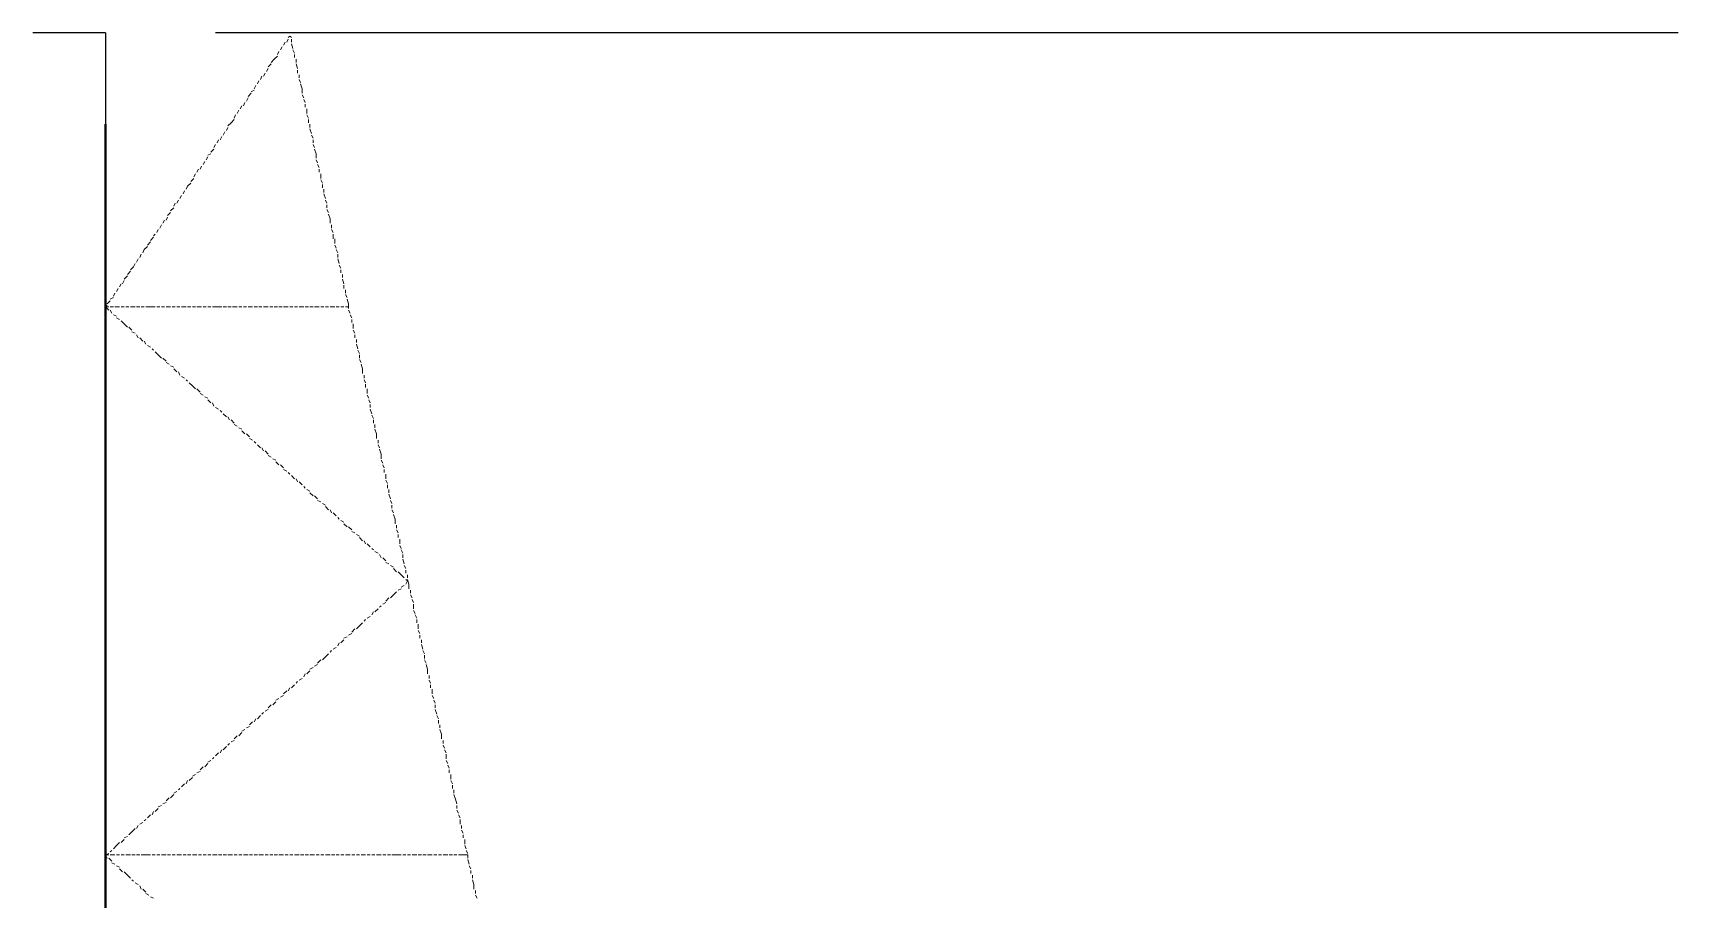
# Model space of a CAD drawing. Extents: x 8 to 21351, y 0 to 420.
# Drawn here: x 15871.01 to 15893.51, y 251.47 to 263.31 of the extents above; entities that cross this region are included whole.
import ezdxf

# ---------------------------------------------------------------- set-up
doc = ezdxf.new("R2010")
doc.units = 0

msp = doc.modelspace()

# ---------------------------------------------------------------- linework, layer by layer
at = {"lineweight": 25}
for p, q in [((15872.002, 263.313), (15871.007, 263.313)), ((15872.002, 263.313), (15872.002, 249.915)), ((15893.508, 263.313), (15873.505, 263.313))]:
    msp.add_line(p, q, dxfattribs=at)
at = {"color": 7, "lineweight": 5}
for p, q in [((15874.521, 263.271), (15874.5, 263.25)), ((15874.542, 263.25), (15874.521, 263.271)), ((15874.373, 263.059), (15874.352, 263.017)), ((15874.415, 263.123), (15874.394, 263.08)), ((15874.458, 263.186), (15874.436, 263.144)), ((15874.5, 263.229), (15874.479, 263.186)), ((15874.542, 263.186), (15874.542, 263.229)), ((15874.563, 263.102), (15874.542, 263.165)), ((15874.585, 263.038), (15874.563, 263.08)), ((15874.225, 262.827), (15874.204, 262.784)), ((15874.267, 262.89), (15874.225, 262.848)), ((15874.309, 262.954), (15874.267, 262.911)), ((15874.352, 262.996), (15874.309, 262.954)), ((15874.585, 262.975), (15874.585, 263.017)), ((15874.606, 262.911), (15874.606, 262.954)), ((15874.627, 262.827), (15874.606, 262.89)), ((15874.627, 262.763), (15874.627, 262.805)), ((15874.055, 262.594), (15874.034, 262.551)), ((15874.098, 262.657), (15874.077, 262.615)), ((15874.14, 262.721), (15874.119, 262.678)), ((15874.182, 262.763), (15874.161, 262.721)), ((15874.648, 262.699), (15874.648, 262.742)), ((15874.669, 262.636), (15874.648, 262.678)), ((15874.69, 262.551), (15874.669, 262.615)), ((15873.907, 262.361), (15873.886, 262.318)), ((15873.95, 262.424), (15873.928, 262.382)), ((15873.992, 262.488), (15873.95, 262.445)), ((15874.034, 262.53), (15873.992, 262.509)), ((15874.69, 262.488), (15874.69, 262.551)), ((15874.712, 262.424), (15874.69, 262.467)), ((15874.733, 262.361), (15874.712, 262.403)), ((15873.759, 262.128), (15873.717, 262.086)), ((15873.78, 262.192), (15873.759, 262.149)), ((15873.823, 262.255), (15873.801, 262.213)), ((15873.865, 262.318), (15873.844, 262.276)), ((15874.733, 262.297), (15874.733, 262.34)), ((15874.754, 262.213), (15874.754, 262.276)), ((15874.775, 262.149), (15874.754, 262.192)), ((15874.775, 262.086), (15874.775, 262.128)), ((15873.632, 261.959), (15873.611, 261.916)), ((15873.674, 262.022), (15873.653, 261.98)), ((15873.717, 262.086), (15873.674, 262.043)), ((15874.796, 262.022), (15874.796, 262.065)), ((15874.817, 261.938), (15874.796, 262.001)), ((15874.839, 261.874), (15874.817, 261.916)), ((15873.484, 261.726), (15873.442, 261.683)), ((15873.505, 261.789), (15873.484, 261.747)), ((15873.547, 261.853), (15873.526, 261.81)), ((15873.59, 261.895), (15873.569, 261.853)), ((15874.839, 261.81), (15874.839, 261.853)), ((15874.86, 261.747), (15874.839, 261.789)), ((15874.881, 261.662), (15874.86, 261.726)), ((15873.315, 261.493), (15873.293, 261.451)), ((15873.357, 261.557), (15873.336, 261.514)), ((15873.399, 261.62), (15873.378, 261.578)), ((15873.442, 261.662), (15873.399, 261.641)), ((15874.881, 261.599), (15874.881, 261.662)), ((15874.902, 261.535), (15874.881, 261.578)), ((15874.923, 261.472), (15874.902, 261.514)), ((15873.166, 261.26), (15873.124, 261.218)), ((15873.209, 261.324), (15873.166, 261.281)), ((15873.23, 261.387), (15873.209, 261.345)), ((15873.272, 261.451), (15873.251, 261.408)), ((15874.923, 261.408), (15874.923, 261.451)), ((15874.944, 261.324), (15874.944, 261.387)), ((15874.966, 261.26), (15874.944, 261.303)), ((15874.966, 261.197), (15874.966, 261.239)), ((15872.997, 261.027), (15872.976, 260.985)), ((15873.039, 261.091), (15873.018, 261.048)), ((15873.082, 261.154), (15873.061, 261.112)), ((15873.124, 261.218), (15873.103, 261.175)), ((15874.987, 261.133), (15874.987, 261.175)), ((15875.008, 261.048), (15874.987, 261.112)), ((15875.029, 260.985), (15875.008, 261.027)), ((15872.849, 260.795), (15872.828, 260.752)), ((15872.891, 260.858), (15872.849, 260.816)), ((15872.934, 260.921), (15872.891, 260.879)), ((15872.955, 260.985), (15872.934, 260.943)), ((15875.029, 260.921), (15875.029, 260.964)), ((15875.05, 260.858), (15875.029, 260.9)), ((15875.071, 260.773), (15875.05, 260.837)), ((15872.68, 260.562), (15872.658, 260.541)), ((15872.722, 260.625), (15872.701, 260.583)), ((15872.764, 260.689), (15872.743, 260.646)), ((15872.807, 260.752), (15872.785, 260.71)), ((15875.071, 260.71), (15875.071, 260.773)), ((15875.093, 260.646), (15875.093, 260.689)), ((15875.114, 260.583), (15875.093, 260.625)), ((15875.114, 260.498), (15875.114, 260.562)), ((15872.531, 260.35), (15872.51, 260.308)), ((15872.574, 260.392), (15872.531, 260.35)), ((15872.616, 260.456), (15872.574, 260.413)), ((15872.658, 260.519), (15872.616, 260.477)), ((15875.135, 260.435), (15875.135, 260.498)), ((15875.156, 260.371), (15875.135, 260.413)), ((15875.177, 260.308), (15875.156, 260.35)), ((15872.383, 260.117), (15872.341, 260.075)), ((15872.404, 260.159), (15872.383, 260.117)), ((15872.447, 260.223), (15872.426, 260.181)), ((15872.489, 260.286), (15872.468, 260.244)), ((15875.177, 260.244), (15875.177, 260.286)), ((15875.198, 260.159), (15875.177, 260.223)), ((15875.22, 260.096), (15875.198, 260.138)), ((15872.214, 259.884), (15872.193, 259.842)), ((15872.256, 259.927), (15872.235, 259.884)), ((15872.299, 259.99), (15872.256, 259.948)), ((15872.341, 260.054), (15872.299, 260.011)), ((15875.22, 260.033), (15875.22, 260.075)), ((15875.241, 259.969), (15875.241, 260.011)), ((15875.262, 259.884), (15875.241, 259.948)), ((15872.108, 259.694), (15872.066, 259.673)), ((15872.129, 259.757), (15872.108, 259.715)), ((15872.172, 259.821), (15872.15, 259.779)), ((15875.262, 259.821), (15875.262, 259.863)), ((15875.283, 259.757), (15875.283, 259.8)), ((15875.304, 259.694), (15875.283, 259.736)), ((15875.325, 259.609), (15875.304, 259.673)), ((15872.023, 259.588), (15872.002, 259.567)), ((15872.002, 259.567), (15872.045, 259.524)), ((15872.002, 259.524), (15872.002, 259.567)), ((15872.002, 259.567), (15872.045, 259.567)), ((15872.002, 259.461), (15872.002, 259.503)), ((15872.002, 259.397), (15872.002, 259.44)), ((15872.066, 259.651), (15872.023, 259.609)), ((15872.066, 259.567), (15872.108, 259.567)), ((15872.066, 259.524), (15872.087, 259.482)), ((15872.108, 259.461), (15872.15, 259.44)), ((15872.129, 259.567), (15872.193, 259.567)), ((15872.214, 259.567), (15872.256, 259.567)), ((15872.277, 259.567), (15872.32, 259.567)), ((15872.341, 259.567), (15872.404, 259.567)), ((15872.426, 259.567), (15872.468, 259.567)), ((15872.489, 259.567), (15872.531, 259.567)), ((15872.553, 259.567), (15872.616, 259.567)), ((15872.616, 259.567), (15872.68, 259.567)), ((15872.701, 259.567), (15872.743, 259.567)), ((15872.764, 259.567), (15872.807, 259.567)), ((15872.828, 259.567), (15872.891, 259.567)), ((15872.912, 259.567), (15872.955, 259.567)), ((15872.976, 259.567), (15873.018, 259.567)), ((15873.039, 259.567), (15873.103, 259.567)), ((15873.124, 259.567), (15873.166, 259.567)), ((15873.188, 259.567), (15873.23, 259.567)), ((15873.251, 259.567), (15873.315, 259.567)), ((15873.336, 259.567), (15873.378, 259.567)), ((15873.399, 259.567), (15873.442, 259.567)), ((15873.463, 259.567), (15873.526, 259.567)), ((15873.526, 259.567), (15873.59, 259.567)), ((15873.611, 259.567), (15873.653, 259.567)), ((15873.674, 259.567), (15873.717, 259.567)), ((15873.738, 259.567), (15873.801, 259.567)), ((15873.823, 259.567), (15873.865, 259.567)), ((15873.886, 259.567), (15873.928, 259.567)), ((15873.95, 259.567), (15874.013, 259.567)), ((15874.034, 259.567), (15874.077, 259.567)), ((15874.098, 259.567), (15874.14, 259.567)), ((15874.161, 259.567), (15874.225, 259.567)), ((15874.246, 259.567), (15874.288, 259.567)), ((15874.309, 259.567), (15874.352, 259.567)), ((15874.373, 259.567), (15874.415, 259.567)), ((15874.436, 259.567), (15874.5, 259.567)), ((15874.521, 259.567), (15874.563, 259.567)), ((15874.585, 259.567), (15874.627, 259.567)), ((15874.648, 259.567), (15874.712, 259.567)), ((15874.733, 259.567), (15874.775, 259.567)), ((15874.796, 259.567), (15874.839, 259.567)), ((15874.86, 259.567), (15874.923, 259.567)), ((15874.944, 259.567), (15874.987, 259.567)), ((15875.008, 259.567), (15875.05, 259.567)), ((15875.071, 259.567), (15875.135, 259.567)), ((15875.156, 259.567), (15875.198, 259.567)), ((15875.22, 259.567), (15875.262, 259.567)), ((15875.283, 259.567), (15875.325, 259.567)), ((15875.325, 259.546), (15875.325, 259.609)), ((15875.347, 259.482), (15875.325, 259.524)), ((15875.368, 259.419), (15875.347, 259.461)), ((15872.002, 259.313), (15872.002, 259.376)), ((15872.002, 259.249), (15872.002, 259.292)), ((15872.002, 259.186), (15872.002, 259.228)), ((15872.15, 259.419), (15872.193, 259.397)), ((15872.214, 259.376), (15872.256, 259.334)), ((15872.256, 259.334), (15872.299, 259.292)), ((15872.32, 259.292), (15872.362, 259.249)), ((15872.362, 259.228), (15872.404, 259.207)), ((15875.368, 259.355), (15875.368, 259.397)), ((15875.389, 259.271), (15875.389, 259.334)), ((15875.41, 259.207), (15875.389, 259.249)), ((15872.002, 259.101), (15872.002, 259.165)), ((15872.002, 259.038), (15872.002, 259.08)), ((15872.002, 258.974), (15872.002, 259.017)), ((15872.426, 259.186), (15872.447, 259.144)), ((15872.468, 259.144), (15872.51, 259.101)), ((15872.531, 259.101), (15872.553, 259.059)), ((15872.574, 259.038), (15872.616, 259.017)), ((15872.637, 258.995), (15872.658, 258.974)), ((15875.41, 259.144), (15875.41, 259.186)), ((15875.431, 259.08), (15875.431, 259.122)), ((15875.452, 258.995), (15875.431, 259.059)), ((15872.002, 258.889), (15872.002, 258.953)), ((15872.002, 258.826), (15872.002, 258.889)), ((15872.002, 258.762), (15872.002, 258.805)), ((15872.68, 258.953), (15872.722, 258.911)), ((15872.722, 258.911), (15872.764, 258.868)), ((15872.785, 258.868), (15872.828, 258.826)), ((15872.828, 258.805), (15872.87, 258.784)), ((15872.891, 258.762), (15872.934, 258.741)), ((15875.474, 258.932), (15875.452, 258.974)), ((15875.474, 258.868), (15875.474, 258.911)), ((15875.495, 258.805), (15875.474, 258.847)), ((15875.516, 258.72), (15875.495, 258.784)), ((15872.002, 258.699), (15872.002, 258.741)), ((15872.002, 258.614), (15872.002, 258.678)), ((15872.002, 258.551), (15872.002, 258.593)), ((15872.002, 258.487), (15872.002, 258.53)), ((15872.934, 258.72), (15872.976, 258.678)), ((15872.997, 258.678), (15873.018, 258.635)), ((15873.039, 258.614), (15873.082, 258.593)), ((15873.103, 258.572), (15873.124, 258.551)), ((15873.145, 258.53), (15873.188, 258.487)), ((15875.516, 258.657), (15875.516, 258.72)), ((15875.537, 258.593), (15875.537, 258.635)), ((15875.558, 258.53), (15875.537, 258.572)), ((15872.002, 258.403), (15872.002, 258.466)), ((15872.002, 258.339), (15872.002, 258.382)), ((15872.002, 258.276), (15872.002, 258.318)), ((15873.188, 258.487), (15873.23, 258.445)), ((15873.251, 258.445), (15873.293, 258.403)), ((15873.293, 258.382), (15873.336, 258.36)), ((15873.357, 258.339), (15873.399, 258.318)), ((15875.558, 258.466), (15875.558, 258.509)), ((15875.579, 258.382), (15875.579, 258.445)), ((15875.601, 258.318), (15875.579, 258.36)), ((15872.002, 258.191), (15872.002, 258.255)), ((15872.002, 258.127), (15872.002, 258.17)), ((15872.002, 258.064), (15872.002, 258.106)), ((15873.399, 258.297), (15873.442, 258.255)), ((15873.463, 258.255), (15873.484, 258.212)), ((15873.505, 258.191), (15873.547, 258.17)), ((15873.569, 258.149), (15873.59, 258.127)), ((15873.611, 258.106), (15873.653, 258.064)), ((15875.622, 258.255), (15875.601, 258.297)), ((15875.622, 258.191), (15875.622, 258.233)), ((15875.643, 258.106), (15875.622, 258.17)), ((15875.664, 258.043), (15875.643, 258.085)), ((15872.002, 257.979), (15872.002, 258.043)), ((15872.002, 257.916), (15872.002, 257.979)), ((15872.002, 257.852), (15872.002, 257.895)), ((15873.674, 258.064), (15873.696, 258.022)), ((15873.717, 258.022), (15873.759, 257.979)), ((15873.759, 257.958), (15873.801, 257.937)), ((15873.823, 257.916), (15873.865, 257.895)), ((15873.865, 257.873), (15873.907, 257.831)), ((15875.664, 257.979), (15875.664, 258.022)), ((15875.685, 257.916), (15875.685, 257.958)), ((15875.706, 257.831), (15875.685, 257.895)), ((15872.002, 257.789), (15872.002, 257.831)), ((15872.002, 257.704), (15872.002, 257.768)), ((15872.002, 257.641), (15872.002, 257.683)), ((15873.928, 257.831), (15873.971, 257.789)), ((15873.971, 257.768), (15874.013, 257.747)), ((15874.034, 257.725), (15874.055, 257.704)), ((15874.077, 257.683), (15874.119, 257.641)), ((15874.14, 257.641), (15874.161, 257.598)), ((15875.706, 257.768), (15875.706, 257.831)), ((15875.728, 257.704), (15875.728, 257.747)), ((15875.749, 257.641), (15875.728, 257.683)), ((15872.002, 257.577), (15872.002, 257.62)), ((15872.002, 257.492), (15872.002, 257.556)), ((15872.002, 257.429), (15872.002, 257.471)), ((15872.002, 257.365), (15872.002, 257.408)), ((15874.182, 257.598), (15874.225, 257.556)), ((15874.225, 257.535), (15874.267, 257.514)), ((15874.288, 257.492), (15874.331, 257.471)), ((15874.331, 257.45), (15874.373, 257.408)), ((15874.394, 257.408), (15874.436, 257.365)), ((15875.77, 257.556), (15875.749, 257.62)), ((15875.77, 257.492), (15875.77, 257.556)), ((15875.791, 257.429), (15875.77, 257.471)), ((15875.812, 257.365), (15875.791, 257.408)), ((15872.002, 257.281), (15872.002, 257.344)), ((15872.002, 257.217), (15872.002, 257.26)), ((15872.002, 257.154), (15872.002, 257.196)), ((15874.436, 257.344), (15874.479, 257.323)), ((15874.5, 257.302), (15874.521, 257.281)), ((15874.542, 257.26), (15874.585, 257.217)), ((15874.606, 257.217), (15874.627, 257.175)), ((15875.812, 257.302), (15875.812, 257.344)), ((15875.833, 257.217), (15875.833, 257.281)), ((15875.855, 257.154), (15875.833, 257.196)), ((15872.002, 257.069), (15872.002, 257.133)), ((15872.002, 257.006), (15872.002, 257.069)), ((15872.002, 256.942), (15872.002, 256.985)), ((15874.648, 257.175), (15874.69, 257.133)), ((15874.712, 257.111), (15874.733, 257.09)), ((15874.754, 257.069), (15874.796, 257.048)), ((15874.796, 257.027), (15874.839, 256.985)), ((15874.86, 256.985), (15874.902, 256.942)), ((15875.855, 257.09), (15875.855, 257.133)), ((15875.876, 257.027), (15875.876, 257.069)), ((15875.897, 256.942), (15875.876, 257.006)), ((15872.002, 256.879), (15872.002, 256.921)), ((15872.002, 256.794), (15872.002, 256.858)), ((15872.002, 256.731), (15872.002, 256.773)), ((15874.902, 256.921), (15874.944, 256.9)), ((15874.966, 256.879), (15875.008, 256.858)), ((15875.008, 256.836), (15875.05, 256.794)), ((15875.071, 256.794), (15875.093, 256.752)), ((15875.114, 256.752), (15875.156, 256.709)), ((15875.918, 256.879), (15875.897, 256.921)), ((15875.918, 256.815), (15875.918, 256.858)), ((15875.939, 256.752), (15875.918, 256.794)), ((15875.96, 256.667), (15875.939, 256.731)), ((15872.002, 256.667), (15872.002, 256.709)), ((15872.002, 256.582), (15872.002, 256.646)), ((15872.002, 256.519), (15872.002, 256.561)), ((15875.177, 256.688), (15875.198, 256.667)), ((15875.22, 256.646), (15875.262, 256.625)), ((15875.262, 256.603), (15875.304, 256.561)), ((15875.325, 256.561), (15875.368, 256.519)), ((15875.96, 256.603), (15875.96, 256.667)), ((15875.982, 256.54), (15875.982, 256.582)), ((15876.003, 256.476), (15875.982, 256.519)), ((15872.002, 256.455), (15872.002, 256.498)), ((15872.002, 256.371), (15872.002, 256.434)), ((15872.002, 256.307), (15872.002, 256.349)), ((15872.002, 256.244), (15872.002, 256.286)), ((15875.368, 256.498), (15875.41, 256.476)), ((15875.431, 256.455), (15875.474, 256.434)), ((15875.474, 256.413), (15875.516, 256.371)), ((15875.537, 256.371), (15875.558, 256.328)), ((15875.579, 256.328), (15875.622, 256.286)), ((15876.003, 256.413), (15876.003, 256.455)), ((15876.024, 256.328), (15876.024, 256.392)), ((15876.045, 256.265), (15876.024, 256.307)), ((15872.002, 256.159), (15872.002, 256.223)), ((15872.002, 256.096), (15872.002, 256.159)), ((15872.002, 256.032), (15872.002, 256.074)), ((15875.643, 256.265), (15875.664, 256.244)), ((15875.685, 256.223), (15875.728, 256.201)), ((15875.749, 256.18), (15875.77, 256.138)), ((15875.791, 256.138), (15875.833, 256.096)), ((15875.833, 256.074), (15875.876, 256.053)), ((15876.066, 256.201), (15876.045, 256.244)), ((15876.066, 256.138), (15876.066, 256.18)), ((15876.087, 256.053), (15876.066, 256.117)), ((15872.002, 255.968), (15872.002, 256.011)), ((15872.002, 255.884), (15872.002, 255.947)), ((15872.002, 255.82), (15872.002, 255.863)), ((15875.897, 256.032), (15875.939, 256.011)), ((15875.939, 255.99), (15875.982, 255.947)), ((15876.003, 255.947), (15876.045, 255.905)), ((15876.045, 255.905), (15876.087, 255.863)), ((15876.109, 255.99), (15876.087, 256.032)), ((15876.109, 255.926), (15876.109, 255.968)), ((15876.109, 255.841), (15876.13, 255.82)), ((15876.13, 255.863), (15876.13, 255.905)), ((15876.151, 255.778), (15876.13, 255.841)), ((15872.002, 255.757), (15872.002, 255.799)), ((15872.002, 255.672), (15872.002, 255.736)), ((15872.002, 255.609), (15872.002, 255.651)), ((15875.939, 255.63), (15875.897, 255.588)), ((15875.982, 255.672), (15875.939, 255.63)), ((15876.045, 255.714), (15876.003, 255.693)), ((15876.087, 255.757), (15876.045, 255.736)), ((15876.13, 255.82), (15876.109, 255.778)), ((15876.151, 255.714), (15876.151, 255.778)), ((15876.172, 255.651), (15876.172, 255.693)), ((15876.193, 255.588), (15876.172, 255.63)), ((15872.002, 255.545), (15872.002, 255.588)), ((15872.002, 255.46), (15872.002, 255.524)), ((15872.002, 255.397), (15872.002, 255.439)), ((15875.664, 255.397), (15875.643, 255.355)), ((15875.728, 255.439), (15875.685, 255.397)), ((15875.77, 255.482), (15875.749, 255.46)), ((15875.833, 255.524), (15875.791, 255.503)), ((15875.876, 255.588), (15875.833, 255.545)), ((15876.214, 255.524), (15876.193, 255.566)), ((15876.214, 255.439), (15876.214, 255.503)), ((15876.236, 255.376), (15876.214, 255.418)), ((15872.002, 255.333), (15872.002, 255.376)), ((15872.002, 255.27), (15872.002, 255.312)), ((15872.002, 255.185), (15872.002, 255.249)), ((15872.002, 255.122), (15872.002, 255.164)), ((15875.41, 255.164), (15875.368, 255.122)), ((15875.474, 255.206), (15875.431, 255.164)), ((15875.516, 255.249), (15875.474, 255.206)), ((15875.558, 255.291), (15875.537, 255.27)), ((15875.622, 255.333), (15875.579, 255.312)), ((15876.257, 255.312), (15876.236, 255.355)), ((15876.257, 255.249), (15876.257, 255.291)), ((15876.278, 255.164), (15876.278, 255.228)), ((15872.002, 255.058), (15872.002, 255.101)), ((15872.002, 254.974), (15872.002, 255.037)), ((15872.002, 254.91), (15872.002, 254.952)), ((15875.198, 254.974), (15875.177, 254.931)), ((15875.262, 255.016), (15875.22, 254.974)), ((15875.304, 255.058), (15875.262, 255.037)), ((15875.368, 255.101), (15875.325, 255.079)), ((15876.299, 255.101), (15876.278, 255.143)), ((15876.299, 255.037), (15876.299, 255.079)), ((15876.32, 254.974), (15876.32, 255.016)), ((15876.341, 254.889), (15876.32, 254.952)), ((15872.002, 254.847), (15872.002, 254.889)), ((15872.002, 254.762), (15872.002, 254.825)), ((15872.002, 254.698), (15872.002, 254.741)), ((15874.944, 254.741), (15874.902, 254.698)), ((15875.008, 254.783), (15874.966, 254.741)), ((15875.05, 254.825), (15875.008, 254.783)), ((15875.093, 254.868), (15875.071, 254.847)), ((15875.156, 254.91), (15875.114, 254.889)), ((15876.363, 254.825), (15876.341, 254.868)), ((15876.363, 254.762), (15876.363, 254.804)), ((15876.384, 254.698), (15876.363, 254.741)), ((15872.002, 254.635), (15872.002, 254.677)), ((15872.002, 254.55), (15872.002, 254.614)), ((15872.002, 254.487), (15872.002, 254.529)), ((15874.69, 254.487), (15874.648, 254.466)), ((15874.733, 254.55), (15874.712, 254.508)), ((15874.796, 254.593), (15874.754, 254.55)), ((15874.839, 254.635), (15874.796, 254.614)), ((15874.902, 254.677), (15874.86, 254.656)), ((15876.405, 254.614), (15876.384, 254.677)), ((15876.405, 254.55), (15876.405, 254.614)), ((15876.426, 254.487), (15876.426, 254.529)), ((15872.002, 254.423), (15872.002, 254.466)), ((15872.002, 254.36), (15872.002, 254.402)), ((15872.002, 254.275), (15872.002, 254.339)), ((15872.002, 254.212), (15872.002, 254.254)), ((15874.436, 254.254), (15874.394, 254.233)), ((15874.479, 254.317), (15874.436, 254.275)), ((15874.521, 254.36), (15874.5, 254.317)), ((15874.585, 254.402), (15874.542, 254.36)), ((15874.627, 254.445), (15874.606, 254.423)), ((15876.447, 254.423), (15876.426, 254.466)), ((15876.447, 254.36), (15876.447, 254.402)), ((15876.468, 254.275), (15876.468, 254.339)), ((15876.49, 254.212), (15876.468, 254.254)), ((15872.002, 254.148), (15872.002, 254.19)), ((15872.002, 254.063), (15872.002, 254.127)), ((15872.002, 254), (15872.002, 254.042)), ((15874.225, 254.063), (15874.182, 254.042)), ((15874.267, 254.127), (15874.225, 254.085)), ((15874.331, 254.169), (15874.288, 254.127)), ((15874.373, 254.212), (15874.331, 254.19)), ((15876.511, 254.148), (15876.49, 254.19)), ((15876.511, 254.085), (15876.511, 254.127)), ((15876.532, 254), (15876.511, 254.063)), ((15872.002, 253.936), (15872.002, 253.979)), ((15872.002, 253.852), (15872.002, 253.915)), ((15872.002, 253.788), (15872.002, 253.831)), ((15873.971, 253.831), (15873.928, 253.81)), ((15874.013, 253.894), (15873.971, 253.852)), ((15874.055, 253.936), (15874.034, 253.894)), ((15874.119, 253.979), (15874.077, 253.936)), ((15874.161, 254.021), (15874.14, 254)), ((15876.553, 253.936), (15876.532, 253.979)), ((15876.553, 253.873), (15876.553, 253.915)), ((15876.574, 253.81), (15876.574, 253.852)), ((15872.002, 253.725), (15872.002, 253.767)), ((15872.002, 253.64), (15872.002, 253.704)), ((15872.002, 253.577), (15872.002, 253.619)), ((15873.696, 253.598), (15873.674, 253.577)), ((15873.759, 253.64), (15873.717, 253.619)), ((15873.801, 253.704), (15873.759, 253.661)), ((15873.865, 253.746), (15873.823, 253.704)), ((15873.907, 253.788), (15873.865, 253.767)), ((15876.595, 253.725), (15876.574, 253.788)), ((15876.595, 253.661), (15876.595, 253.725)), ((15876.617, 253.598), (15876.617, 253.64)), ((15872.002, 253.513), (15872.002, 253.555)), ((15872.002, 253.45), (15872.002, 253.492)), ((15872.002, 253.365), (15872.002, 253.429)), ((15873.442, 253.365), (15873.399, 253.344)), ((15873.484, 253.407), (15873.463, 253.386)), ((15873.547, 253.471), (15873.505, 253.429)), ((15873.59, 253.513), (15873.569, 253.471)), ((15873.653, 253.555), (15873.611, 253.513)), ((15876.638, 253.534), (15876.617, 253.577)), ((15876.659, 253.471), (15876.638, 253.513)), ((15876.659, 253.386), (15876.659, 253.45)), ((15876.68, 253.323), (15876.659, 253.365)), ((15872.002, 253.302), (15872.002, 253.344)), ((15872.002, 253.238), (15872.002, 253.28)), ((15872.002, 253.153), (15872.002, 253.217)), ((15872.002, 253.09), (15872.002, 253.132)), ((15873.188, 253.132), (15873.145, 253.09)), ((15873.23, 253.174), (15873.188, 253.153)), ((15873.293, 253.217), (15873.251, 253.196)), ((15873.336, 253.28), (15873.293, 253.238)), ((15873.399, 253.323), (15873.357, 253.28)), ((15876.701, 253.259), (15876.68, 253.302)), ((15876.701, 253.196), (15876.701, 253.238)), ((15876.722, 253.111), (15876.722, 253.174)), ((15872.002, 253.026), (15872.002, 253.069)), ((15872.002, 252.942), (15872.002, 253.005)), ((15872.002, 252.878), (15872.002, 252.92)), ((15872.976, 252.942), (15872.934, 252.92)), ((15873.018, 252.984), (15872.997, 252.963)), ((15873.082, 253.048), (15873.039, 253.005)), ((15873.124, 253.09), (15873.103, 253.048)), ((15876.744, 253.048), (15876.722, 253.09)), ((15876.744, 252.984), (15876.744, 253.026)), ((15876.765, 252.92), (15876.765, 252.963)), ((15872.002, 252.815), (15872.002, 252.857)), ((15872.002, 252.73), (15872.002, 252.793)), ((15872.002, 252.667), (15872.002, 252.709)), ((15872.722, 252.709), (15872.68, 252.667)), ((15872.764, 252.751), (15872.722, 252.73)), ((15872.828, 252.793), (15872.785, 252.772)), ((15872.87, 252.857), (15872.828, 252.815)), ((15872.934, 252.899), (15872.891, 252.857)), ((15876.786, 252.836), (15876.765, 252.899)), ((15876.807, 252.772), (15876.786, 252.836)), ((15876.807, 252.709), (15876.807, 252.751)), ((15876.828, 252.645), (15876.807, 252.688)), ((15872.002, 252.603), (15872.002, 252.645)), ((15872.002, 252.54), (15872.002, 252.582)), ((15872.002, 252.455), (15872.002, 252.518)), ((15872.447, 252.476), (15872.426, 252.434)), ((15872.51, 252.518), (15872.468, 252.497)), ((15872.553, 252.561), (15872.531, 252.54)), ((15872.616, 252.624), (15872.574, 252.582)), ((15872.658, 252.667), (15872.637, 252.624)), ((15876.849, 252.582), (15876.828, 252.624)), ((15876.849, 252.497), (15876.849, 252.561)), ((15876.871, 252.434), (15876.871, 252.476)), ((15872.002, 252.391), (15872.002, 252.434)), ((15872.002, 252.328), (15872.002, 252.37)), ((15872.002, 252.243), (15872.002, 252.307)), ((15872.193, 252.243), (15872.15, 252.201)), ((15872.256, 252.286), (15872.214, 252.243)), ((15872.299, 252.328), (15872.256, 252.307)), ((15872.362, 252.391), (15872.32, 252.349)), ((15872.404, 252.434), (15872.362, 252.391)), ((15876.892, 252.37), (15876.871, 252.412)), ((15876.892, 252.307), (15876.892, 252.349)), ((15876.913, 252.222), (15876.913, 252.286)), ((15872.002, 252.18), (15872.002, 252.222)), ((15872.002, 252.116), (15872.002, 252.159)), ((15872.045, 252.095), (15872.002, 252.074)), ((15872.002, 252.031), (15872.002, 252.095)), ((15872.002, 252.074), (15872.045, 252.074)), ((15872.002, 252.074), (15872.023, 252.031)), ((15872.002, 251.968), (15872.002, 252.01)), ((15872.045, 252.031), (15872.087, 251.989)), ((15872.087, 252.137), (15872.066, 252.116)), ((15872.066, 252.074), (15872.129, 252.074)), ((15872.15, 252.201), (15872.108, 252.159)), ((15872.15, 252.074), (15872.193, 252.074)), ((15872.214, 252.074), (15872.256, 252.074)), ((15872.277, 252.074), (15872.341, 252.074)), ((15872.362, 252.074), (15872.404, 252.074)), ((15872.426, 252.074), (15872.468, 252.074)), ((15872.489, 252.074), (15872.553, 252.074)), ((15872.553, 252.074), (15872.616, 252.074)), ((15872.637, 252.074), (15872.68, 252.074)), ((15872.701, 252.074), (15872.743, 252.074)), ((15872.764, 252.074), (15872.828, 252.074)), ((15872.849, 252.074), (15872.891, 252.074)), ((15872.912, 252.074), (15872.955, 252.074)), ((15872.976, 252.074), (15873.039, 252.074)), ((15873.061, 252.074), (15873.103, 252.074)), ((15873.124, 252.074), (15873.166, 252.074)), ((15873.188, 252.074), (15873.251, 252.074)), ((15873.272, 252.074), (15873.315, 252.074)), ((15873.336, 252.074), (15873.378, 252.074)), ((15873.399, 252.074), (15873.442, 252.074)), ((15873.463, 252.074), (15873.526, 252.074)), ((15873.547, 252.074), (15873.59, 252.074)), ((15873.611, 252.074), (15873.653, 252.074)), ((15873.674, 252.074), (15873.738, 252.074)), ((15873.759, 252.074), (15873.801, 252.074)), ((15873.823, 252.074), (15873.865, 252.074)), ((15873.886, 252.074), (15873.95, 252.074)), ((15873.971, 252.074), (15874.013, 252.074)), ((15874.034, 252.074), (15874.077, 252.074)), ((15874.098, 252.074), (15874.161, 252.074)), ((15874.182, 252.074), (15874.225, 252.074)), ((15874.246, 252.074), (15874.288, 252.074)), ((15874.309, 252.074), (15874.352, 252.074)), ((15874.373, 252.074), (15874.436, 252.074)), ((15874.458, 252.074), (15874.5, 252.074)), ((15874.521, 252.074), (15874.563, 252.074)), ((15874.585, 252.074), (15874.648, 252.074)), ((15874.669, 252.074), (15874.712, 252.074)), ((15874.733, 252.074), (15874.775, 252.074)), ((15874.796, 252.074), (15874.86, 252.074)), ((15874.881, 252.074), (15874.923, 252.074)), ((15874.944, 252.074), (15874.987, 252.074)), ((15875.008, 252.074), (15875.071, 252.074)), ((15875.093, 252.074), (15875.135, 252.074)), ((15875.156, 252.074), (15875.198, 252.074)), ((15875.22, 252.074), (15875.262, 252.074)), ((15875.283, 252.074), (15875.347, 252.074)), ((15875.368, 252.074), (15875.41, 252.074)), ((15875.431, 252.074), (15875.474, 252.074)), ((15875.495, 252.074), (15875.558, 252.074)), ((15875.579, 252.074), (15875.622, 252.074)), ((15875.643, 252.074), (15875.685, 252.074)), ((15875.706, 252.074), (15875.77, 252.074)), ((15875.791, 252.074), (15875.833, 252.074)), ((15875.855, 252.074), (15875.897, 252.074)), ((15875.918, 252.074), (15875.982, 252.074)), ((15875.982, 252.074), (15876.045, 252.074)), ((15876.066, 252.074), (15876.109, 252.074)), ((15876.13, 252.074), (15876.172, 252.074)), ((15876.193, 252.074), (15876.257, 252.074)), ((15876.278, 252.074), (15876.32, 252.074)), ((15876.341, 252.074), (15876.384, 252.074)), ((15876.405, 252.074), (15876.468, 252.074)), ((15876.49, 252.074), (15876.532, 252.074)), ((15876.553, 252.074), (15876.595, 252.074)), ((15876.617, 252.074), (15876.68, 252.074)), ((15876.701, 252.074), (15876.744, 252.074)), ((15876.765, 252.074), (15876.807, 252.074)), ((15876.828, 252.074), (15876.892, 252.074)), ((15876.892, 252.074), (15876.955, 252.074)), ((15876.934, 252.159), (15876.913, 252.201)), ((15876.955, 252.095), (15876.934, 252.137)), ((15876.955, 252.031), (15876.955, 252.074)), ((15876.976, 251.947), (15876.955, 252.01)), ((15872.002, 251.905), (15872.002, 251.947)), ((15872.002, 251.82), (15872.002, 251.883)), ((15872.002, 251.756), (15872.002, 251.799)), ((15872.087, 251.968), (15872.129, 251.947)), ((15872.15, 251.926), (15872.193, 251.905)), ((15872.193, 251.883), (15872.235, 251.841)), ((15872.256, 251.841), (15872.299, 251.799)), ((15872.299, 251.799), (15872.341, 251.756)), ((15876.998, 251.883), (15876.976, 251.926)), ((15876.998, 251.82), (15876.998, 251.862)), ((15877.019, 251.756), (15877.019, 251.799)), ((15872.002, 251.693), (15872.002, 251.735)), ((15872.002, 251.629), (15872.002, 251.672)), ((15872.002, 251.545), (15872.002, 251.608)), ((15872.362, 251.735), (15872.383, 251.714)), ((15872.404, 251.693), (15872.447, 251.672)), ((15872.468, 251.65), (15872.489, 251.608)), ((15872.51, 251.608), (15872.553, 251.566)), ((15877.04, 251.672), (15877.019, 251.735)), ((15877.04, 251.608), (15877.04, 251.672)), ((15877.061, 251.545), (15877.061, 251.587)), ((15872.002, 251.481), (15872.002, 251.524)), ((15872.553, 251.545), (15872.595, 251.524)), ((15872.616, 251.502), (15872.658, 251.481)), ((15877.082, 251.481), (15877.061, 251.524))]:
    msp.add_line(p, q, dxfattribs=at)
at = {"color": 7, "lineweight": 40}
msp.add_line((15872.002, 262.065), (15872.002, 174.561), dxfattribs=at)

doc.saveas('drawing.dxf')
